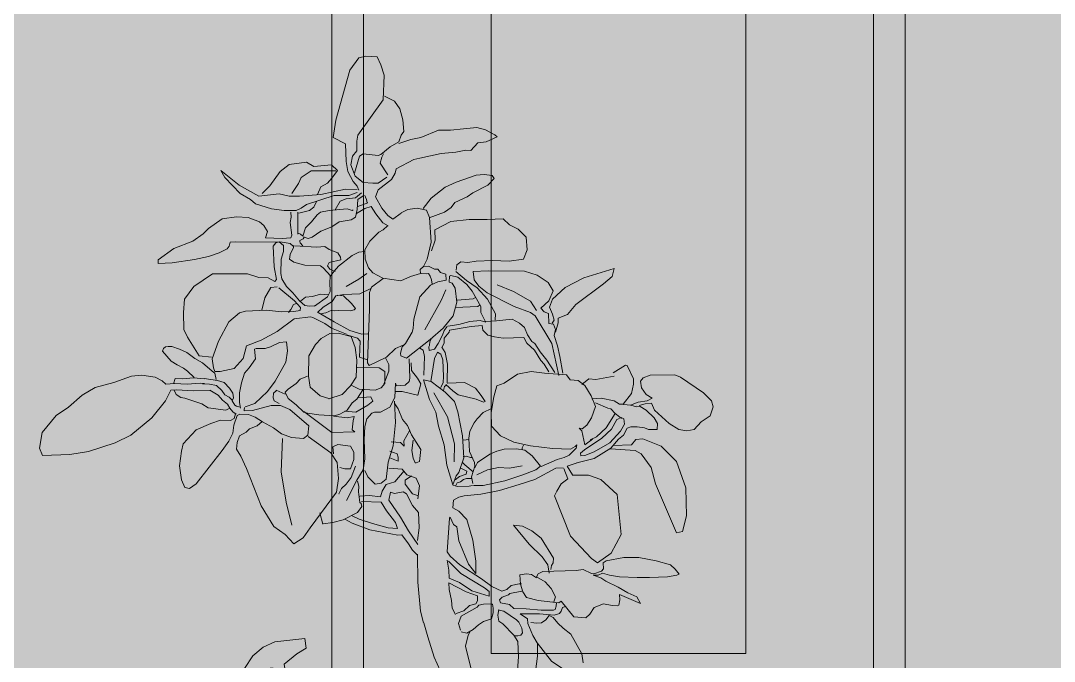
# Model space of a CAD drawing. Header units: millimetres. Extents: x -63086 to 144078, y -129912 to 13382.
# Drawn here: x 17644 to 18455, y -93627 to -93124 of the extents above; entities that cross this region are included whole.
import ezdxf

# ---------------------------------------------------------------- set-up
doc = ezdxf.new("R2010")
doc.units = ezdxf.units.MM
doc.layers.get('0').update_dxf_attribs({"lineweight": 0})
for name, color, linetype, lineweight in [('展開', 7, 'Continuous', 9), ('展開建具用', 250, 'Continuous', 9), ('観葉植物', 92, 'Continuous', 9)]:
    doc.layers.add(name, color=color, linetype=linetype, lineweight=lineweight)

# ---------------------------------------------------------------- blocks, each defined once
blk = doc.blocks.new('ベンガレンシス3（CAD素材.com）')
at = {"color": 0, "linetype": 'ByBlock', "lineweight": -2}
for points in [[(-95.39, 1385.82), (-96.68, 1388.83), (-99.7, 1392.71), (-104.01, 1400.47), (-105.3, 1408.22), (-105.86, 1422.2), (-115.44, 1427.02), (-113.37, 1440.8), (-102.34, 1480.1), (-95.45, 1489.75), (-89.94, 1491.13), (-80.97, 1490.44), (-78.22, 1484.23), (-75.46, 1475.96), (-76.15, 1456.66), (-96.14, 1429.08), (-96.83, 1424.26), (-96.83, 1416.68), (-100.28, 1412.54), (-101.65, 1405.65), (-98.21, 1396.69), (-92, 1391.86), (-84.42, 1391.17), (-80.28, 1391.17), (-73.39, 1396)], [(-75.14, 1459.49), (-67.39, 1455.61), (-63.08, 1449.58), (-60.92, 1440.97), (-60.06, 1431.92), (-62.22, 1428.9), (-63.94, 1423.73), (-70.83, 1419.85), (-78.16, 1413.82), (-80.31, 1412.96), (-91.94, 1414.25), (-94.96, 1412.53), (-98.84, 1399.17)], [(-63.94, 1422.44), (-54.46, 1425.45), (-46.71, 1427.18), (-32.92, 1432.78), (-23.44, 1432.78), (-13.1, 1434.07), (-2.76, 1434.93), (4.13, 1433.21), (11.46, 1429.33), (13.18, 1427.61), (4.56, 1423.73), (-1.9, 1422.87), (-7.5, 1416.84), (-11.38, 1417.27), (-19.13, 1415.55), (-30.76, 1414.68), (-47.57, 1410.81), (-52.31, 1409.94), (-66.09, 1402.62), (-66.96, 1399.17), (-69.68, 1394.1), (-80.29, 1386.02), (-82.31, 1380.63), (-77.3, 1371.6), (-72.56, 1366), (-68.68, 1362.98), (-62.22, 1367.72)], [(-72.56, 1397.88), (-78.59, 1406.93), (-77.3, 1411.67), (-76, 1414.25)], [(-171.22, 1383.23), (-165.19, 1389.26), (-157, 1400.47), (-150.11, 1406.07), (-136.32, 1407.79), (-130.72, 1404.34), (-116.93, 1405.64), (-112.19, 1401.33), (-116.5, 1395.3), (-119.95, 1391.42), (-125.12, 1388.4), (-127.7, 1382.37)], [(-96.68, 1386.25), (-105.73, 1386.68), (-125.12, 1382.37), (-141.92, 1381.08), (-150.11, 1381.08), (-157.86, 1382.8), (-173.8, 1381.08), (-189.31, 1389.7), (-203.53, 1401.33), (-200.52, 1395.73), (-188.45, 1383.23), (-180.27, 1378.49), (-176.39, 1375.05), (-163.89, 1371.17), (-153.98, 1369.88), (-144.51, 1369.88), (-140.63, 1371.6), (-136.32, 1374.62), (-114.78, 1381.51), (-103.15, 1381.51), (-96.68, 1384.09)], [(-147.95, 1383.23), (-142.78, 1390.99), (-140.63, 1395.73), (-132.87, 1400.9), (-113.49, 1400.9)], [(-44.9, 1371.27), (-38.71, 1379.62), (-27.67, 1388.23), (-19.05, 1392), (-3.16, 1397.66), (3.03, 1398.2), (9.22, 1397.39), (10.84, 1394.97), (5.99, 1389.85), (-5.86, 1383.66), (-10.43, 1380.69), (-20.13, 1376.12), (-22.82, 1372.08), (-28.21, 1368.58), (-40.05, 1364)], [(-138.91, 1349.2), (-135.03, 1347.9), (-132.01, 1348.77), (-125.12, 1353.5), (-116.5, 1356.95), (-110.9, 1360.83), (-101.42, 1362.55), (-97.98, 1364.71), (-96.68, 1370.74), (-96.25, 1378.49), (-91.08, 1381.94)], [(-113.92, 1370.31), (-110.04, 1377.2), (-105.3, 1378.92), (-97.98, 1379.79), (-93.24, 1383.66)], [(-88.85, 1375.89), (-89.39, 1378.58), (-90.2, 1380.2), (-90.47, 1381.27)], [(-128.57, 1376.77), (-130.72, 1372.46), (-134.17, 1369.88), (-142.35, 1367.72)], [(-139.34, 1349.63), (-137.18, 1356.09), (-132.44, 1360.83), (-128.13, 1366.43), (-125.55, 1368.58), (-118.66, 1369.88), (-104.44, 1371.17), (-100.56, 1369.88), (-99.7, 1370.31)], [(-72.43, 1357.85), (-76.47, 1360.27), (-82.12, 1367.27), (-85.62, 1372.93), (-90.74, 1371.31), (-97.2, 1367.54)], [(-88.31, 1375.89), (-96.12, 1372.93)], [(-72.91, 1357.81), (-76.14, 1354.58), (-79.64, 1352.69), (-86.64, 1345.69), (-90.68, 1338.96), (-90.41, 1331.69), (-87.72, 1324.69), (-84.48, 1320.92), (-76.41, 1316.61), (-62.4, 1314.72), (-54.86, 1317.95), (-47.06, 1320.38), (-47.32, 1323.61), (-44.63, 1325.76), (-41.67, 1331.69), (-38.71, 1344.88), (-39.79, 1364.27), (-42.21, 1370.19), (-49.48, 1371.54), (-57.02, 1370.73), (-62.13, 1368.04)], [(-146.54, 1341.57), (-149.23, 1343.99), (-155.43, 1345.07), (-192.05, 1345.34), (-196.36, 1345.07), (-197.16, 1341.84), (-198.78, 1339.69), (-204.99, 1336.59), (-213.32, 1333.76), (-224.36, 1331.34), (-241.86, 1328.65), (-252.9, 1328.11), (-252.9, 1331.07), (-240.52, 1339.96), (-225.71, 1345.88), (-217.63, 1351.53), (-213.32, 1355.57), (-202.55, 1363.38), (-191.24, 1364.73), (-182.08, 1364.46), (-173.2, 1360.96), (-169.97, 1358), (-167, 1353.42), (-168.62, 1348.3), (-155.43, 1347.76), (-148.69, 1348.3), (-147.95, 1350.49), (-149.25, 1360.4), (-148.38, 1364.71), (-148.81, 1368.58)], [(-143.21, 1351.35), (-143.21, 1368.58)], [(-38.44, 1338.15), (-35.48, 1346.5), (-35.75, 1354.58), (-23.09, 1361.31), (-8.82, 1362.65), (5.45, 1362.65), (17.84, 1363.19), (22.96, 1358.61), (29.69, 1355.11), (35.88, 1348.92), (36.69, 1338.96), (33.73, 1331.69), (22.69, 1330.07), (9.49, 1330.61), (-3.16, 1330.07), (-9.9, 1328.99), (-15.28, 1329.53), (-18.51, 1327.11), (-19.05, 1323.07)], [(-143.07, 1351.94), (-141.18, 1351.31), (-139.6, 1350.04)], [(-138.34, 1348.99), (-138.97, 1347.63), (-141.6, 1346.15), (-141.6, 1345.42), (-141.29, 1344.36), (-139.18, 1342.16)], [(-130.38, 1294.99), (-134.15, 1294.72), (-137.65, 1295.26), (-141.96, 1299.03), (-147.08, 1305.22), (-152.19, 1310.07), (-155.69, 1316.26), (-156.5, 1320.3), (-156.23, 1331.61), (-154.35, 1337.53), (-154.35, 1342.38), (-157.85, 1345.34), (-160.54, 1344.53), (-162.7, 1341.84), (-161.89, 1325.68), (-160, 1315.72), (-161.35, 1314.11), (-166.47, 1317.07), (-173.74, 1317.34), (-182.62, 1320.03), (-210.09, 1320.03), (-224.9, 1310.07), (-232.17, 1300.1), (-232.98, 1289.87), (-232.71, 1276.41), (-229.75, 1270.48), (-220.59, 1255.67), (-210.9, 1254.6)], [(-117.46, 1318.14), (-123.38, 1324.88), (-125.54, 1326.49), (-137.65, 1327.03), (-146.27, 1329.18), (-149.77, 1331.61), (-149.23, 1335.38), (-146.54, 1340.76), (-146.54, 1342.38)], [(-113.96, 1321.91), (-118, 1323.8), (-119.88, 1326.49), (-118.54, 1328.92), (-109.38, 1331.07), (-109.65, 1333.22), (-111.8, 1336.72), (-118.54, 1339.15), (-122.04, 1341.57), (-128.23, 1341.03), (-145.73, 1342.11)], [(-130.11, 1294.72), (-119.88, 1301.99), (-117.73, 1306.3), (-118, 1313.3), (-117.73, 1317.88), (-114.77, 1322.18), (-111.26, 1326.22), (-100.49, 1334.57), (-95.38, 1336.99), (-90.8, 1337.53)], [(-44.7, 1325.63), (-40.66, 1326.17), (-36.08, 1323.74), (-33.39, 1323.74), (-31.24, 1321.05), (-27.2, 1319.71), (-26.93, 1315.13), (-33.39, 1313.78), (-39.05, 1311.09), (-47.39, 1301.93), (-52.24, 1284.43), (-52.78, 1277.16), (-53.59, 1274.2), (-58.7, 1265.31), (-61.4, 1262.89), (-62.74, 1257.77), (-62.47, 1255.62), (-57.9, 1254), (-39.32, 1268.54), (-29.08, 1277.43), (-21.27, 1287.12), (-18.58, 1297.89), (-19.66, 1308.93), (-22.08, 1312.7), (-24.51, 1313.51), (-24.24, 1318.36), (-23.16, 1318.9), (-17.77, 1317.55), (-10.5, 1311.63), (-6.46, 1306.51), (0.27, 1294.39), (0.27, 1289.82), (3.77, 1282.81)], [(61.63, 1240.32), (55.98, 1265.37), (43.05, 1287.18), (39.28, 1289.87), (26.63, 1294.45), (5.35, 1305.22), (-1.11, 1310.33), (-4.88, 1315.45), (-5.69, 1321.91), (6.16, 1322.45), (34.7, 1322.18), (44.67, 1318.95), (53.28, 1313.3), (57.05, 1306.83), (53.82, 1299.02), (47.36, 1293.1), (50.05, 1290.14), (53.55, 1289.06), (53.82, 1280.98), (57.32, 1280.71), (58.94, 1276.41), (57.86, 1271.56), (60.55, 1263.48), (62.44, 1255.13), (64.59, 1242.21)], [(56.25, 1281.41), (57.86, 1283.84), (56.52, 1288.42), (54.36, 1293.8), (56.52, 1300.26), (66.48, 1309.42), (81.29, 1316.96), (104.98, 1324.23), (103.37, 1318.04), (96.64, 1312.38), (74.83, 1295.96), (68.36, 1288.15), (61.09, 1285.18), (61.09, 1281.68), (58.94, 1274.41)], [(-105.28, 1310.24), (-95.32, 1315.9), (-89.12, 1320.48)], [(-76.26, 1316.53), (-85.41, 1309.53), (-87.03, 1305.49), (-87.03, 1292.29), (-88.65, 1250.29), (-87.3, 1248.13), (-73.57, 1254.6), (-66.57, 1261.6), (-60.64, 1264.02)], [(-37.75, 1311.95), (-38.29, 1315.45), (-39.37, 1318.14), (-40.71, 1320.3), (-42.6, 1320.03), (-46.37, 1320.3)], [(-19.12, 1321.86), (-10.77, 1314.86), (-2.43, 1309.2), (5.65, 1300.32), (11.85, 1288.74), (11.58, 1283.62)], [(-158.12, 1308.99), (-145.73, 1299.03), (-141.15, 1293.64), (-141.42, 1291.22), (-146.27, 1290.41), (-155.69, 1290.14), (-168.08, 1291.49), (-184.24, 1290.68), (-189.08, 1289.6), (-197.43, 1282.33), (-205.51, 1267.25), (-210.36, 1253.25), (-209.28, 1246.25), (-208.47, 1243.29), (-204.16, 1243.29), (-193.12, 1245.71), (-186.12, 1253.52), (-183.43, 1263.48), (-172.12, 1268.06), (-159.46, 1274.79), (-146, 1284.75), (-133.35, 1286.37), (-131.46, 1285.83), (-122.04, 1280.98), (-116.92, 1277.48), (-105.07, 1272.64)], [(-171.58, 1291.49), (-169.16, 1301.18), (-164.31, 1309.26), (-159.46, 1309.8)], [(-127.69, 1289.87), (-123.38, 1293.91), (-116.38, 1298.49), (-113.42, 1302.8), (-107.23, 1303.87), (-94.57, 1304.41), (-85.41, 1308.72)], [(-27.2, 1307.66), (-30.64, 1299.04), (-43.57, 1276.2)], [(44.12, 1291.23), (39.38, 1298.56), (26.02, 1306.31), (13.1, 1311.48)], [(-141.15, 1298.76), (-137.11, 1301.72), (-131.73, 1302.26), (-125.54, 1304.14), (-119.07, 1303.6)], [(-112.29, 1303.29), (-107.41, 1302.78), (-101.02, 1296.73), (-97.99, 1292.86), (-99, 1291.85), (-102.19, 1291), (-111.62, 1291.34), (-114.31, 1291.17), (-116.67, 1291.68), (-121.38, 1289.49), (-125.59, 1288.82)], [(-3.77, 1301.61), (-5.56, 1300.56), (-18.29, 1299.51)], [(-150.58, 1289.87), (-148.69, 1292.02), (-146.54, 1296.06), (-144.39, 1296.87)], [(-88.38, 1272.91), (-92.95, 1272.64), (-102.38, 1275.6), (-114.77, 1282.33), (-127.15, 1289.87)], [(-19.65, 1293.62), (-1.98, 1294.35), (-0.72, 1295.41)], [(-25.58, 1279.05), (-16.97, 1280.39), (-8.35, 1282.55), (-0.27, 1283.35), (4.31, 1282.28)], [(58.43, 1242.69), (52.24, 1252.39), (46.85, 1258.85), (42.81, 1265.31), (40.39, 1266.93), (36.89, 1272.31), (34.73, 1277.97), (30.7, 1281.47), (25.04, 1284.43), (12.65, 1283.08), (3.77, 1282.55)], [(-118.2, 1221.83), (-125.74, 1224.26), (-133.55, 1230.99), (-134.89, 1239.88), (-134.62, 1255.76), (-129.24, 1264.65), (-124.93, 1269.23), (-118.2, 1273.27), (-111.47, 1273.53), (-101.5, 1270.84), (-98.27, 1262.23), (-96.93, 1252.26), (-97.46, 1239.07), (-101.77, 1232.07), (-108.51, 1225.33), (-119.01, 1221.83)], [(-26.15, 1278.87), (-28.46, 1275.71), (-29.83, 1271.92), (-33.2, 1265.4), (-36.04, 1260.98), (-40.14, 1259.93), (-40.45, 1262.77), (-39.93, 1263.93), (-39.72, 1266.87), (-38.35, 1269.4)], [(-30.16, 1262.08), (-28.28, 1265.85), (-28.28, 1269.62), (-24.51, 1274.2), (-24.24, 1275.81), (-7.27, 1278.78), (1.34, 1279.58), (1.88, 1275.81), (5.92, 1272.04), (11.04, 1270.7), (17.77, 1269.62), (34.2, 1270.16), (36.35, 1265.58), (42.54, 1260.2), (47.39, 1252.12), (50.08, 1249.16), (53.85, 1243.23)], [(-184.57, 1215.79), (-177.03, 1218.21), (-167.07, 1227.64), (-161.14, 1235.72), (-152.52, 1250.79), (-151.45, 1259.68), (-151.99, 1266.68), (-157.64, 1266.14), (-164.64, 1262.91), (-168.95, 1261.57), (-175.95, 1261.57), (-177.3, 1261.03), (-176.49, 1253.49), (-181.34, 1246.22), (-185.11, 1242.18), (-187.53, 1234.64), (-188.88, 1226.56), (-188.88, 1219.02), (-188.34, 1214.71)], [(-88.53, 1252.7), (-94.92, 1254.55), (-94.42, 1267.17), (-96.44, 1269.53), (-104.85, 1272.22)], [(-207.39, 1237.07), (-208.33, 1242.23), (-210.44, 1243.7), (-217.91, 1250.33), (-224.11, 1253.69), (-230.42, 1258.32), (-236.1, 1261.06), (-241.99, 1262.95), (-245.04, 1263.16), (-247.04, 1262.84), (-248.72, 1261.58), (-249.46, 1259.48), (-242.73, 1251.48), (-238, 1248.54), (-232.84, 1246.12), (-229.69, 1243.7), (-224.53, 1238.65)], [(-44.45, 1240.58), (-43.93, 1255.09), (-44.98, 1260.25), (-47.4, 1261.61)], [(-38.93, 1235.69), (-35.97, 1253.73), (-33.54, 1258.58), (-31.12, 1256.96), (-29.5, 1252.65), (-28.97, 1239.46), (-29.23, 1234.88), (-31.12, 1230.84)], [(-30.31, 1262.61), (-27.62, 1258.31), (-25.73, 1249.15), (-26, 1235.42)], [(-104.98, 1142.09), (-96.8, 1158.03), (-92.06, 1166.21), (-90.76, 1174.83), (-91.19, 1189.91), (-90.76, 1200.25), (-89.04, 1206.28), (-85.16, 1210.59), (-83.01, 1211.45), (-78.27, 1211.45), (-70.94, 1215.33), (-67.07, 1223.09), (-66.64, 1234.29), (-65.77, 1232.13), (-58.88, 1232.56), (-55.87, 1235.58), (-55.43, 1238.16), (-55.87, 1253.24)], [(-74.39, 1254.11), (-71.81, 1248.94), (-71.81, 1243.77), (-75.68, 1233.43)], [(-54.42, 1250.1), (-54.11, 1244.31), (-49.37, 1238.21), (-46.64, 1233.69)], [(-100.82, 1232.48), (-95.17, 1229.52), (-82.51, 1228.71), (-77.94, 1230.6), (-74.97, 1234.1), (-74.97, 1243.52), (-79.28, 1246.22), (-96.78, 1246.49)], [(75.22, 1182.87), (75.75, 1185.83), (74.41, 1184.48), (70.64, 1182.33), (56.64, 1182.87), (39.4, 1185.02), (26.21, 1187.98), (15.71, 1192.83), (8.7, 1200.37), (8.44, 1211.14), (10.59, 1223.53), (13.01, 1232.15), (18.67, 1234.3), (29.17, 1241.3), (39.94, 1243.46), (50.44, 1242.11), (67.68, 1240.76), (70.37, 1236.99), (76.83, 1236.45), (81.95, 1232.42), (87.06, 1224.34), (90.29, 1215.99), (87.33, 1207.1), (83.56, 1201.18), (79.79, 1198.49), (77.64, 1199.03), (79.52, 1196.87), (81.95, 1185.83), (87.87, 1190.41)], [(104.24, 1242.28), (113.94, 1248.47), (115.28, 1248.2), (120.13, 1237.7), (120.13, 1233.39), (118.51, 1226.12), (112.05, 1217.77), (109.09, 1217.77), (105.05, 1220.47), (94.82, 1222.35), (87.55, 1222.08)], [(-211.98, 1228.55), (-225.45, 1228.28), (-238.37, 1229.08), (-242.95, 1228.82), (-246.99, 1220.47), (-257.76, 1207), (-274.19, 1193.54), (-286.57, 1187.35), (-307.58, 1180.62), (-322.12, 1178.19), (-343.66, 1177.38), (-345.81, 1183.31), (-343.93, 1195.43), (-332.89, 1208.89), (-323.19, 1215.35), (-312.42, 1224.78), (-302.19, 1230.97), (-287.65, 1234.74), (-273.65, 1239.86), (-265.57, 1240.66), (-255.07, 1239.05), (-249.68, 1236.09), (-246.72, 1233.39), (-239.99, 1233.93), (-230.02, 1233.39), (-219.79, 1234.2), (-216.56, 1233.93)], [(-240.8, 1233.66), (-239.45, 1237.97), (-233.79, 1237.7), (-225.18, 1238.51), (-216.56, 1237.7)], [(-218.05, 1233.86), (-212.67, 1233.53), (-206.95, 1232.35), (-202.74, 1228.48), (-200.55, 1225.11), (-197.02, 1223.26), (-194.66, 1220.9)], [(-206.34, 1236.34), (-216.64, 1237.81)], [(-188.56, 1215.35), (-191.25, 1216.16), (-192.6, 1216.97), (-194.75, 1220.47), (-193.67, 1222.62), (-194.21, 1226.39), (-196.9, 1230.43), (-200.94, 1234.74), (-206.33, 1236.35)], [(-135.56, 1239.75), (-141.48, 1237.33), (-144.45, 1234.1), (-150.91, 1229.52), (-153.06, 1227.1), (-150.91, 1222.25), (-144.45, 1217.14), (-138.52, 1211.48), (-135.56, 1210.67), (-126.67, 1209.33), (-114.56, 1208.52), (-110.25, 1209.87), (-104.59, 1213.1), (-100.55, 1218.75), (-97.05, 1221.71), (-92.21, 1228.98)], [(-67.07, 1227.82), (-61.47, 1227.82), (-49.4, 1224.81), (-48.97, 1224.81), (-46.82, 1233.86)], [(-21.69, 1154.37), (-26.27, 1169.98), (-28.43, 1185.87), (-32.73, 1200.41), (-34.89, 1211.45), (-40.01, 1221.42), (-44.58, 1236.76), (-38.66, 1235.69), (-27.62, 1227.07), (-20.35, 1219.8), (-17.66, 1211.72), (-13.89, 1192.87), (-13.08, 1175.64), (-16.85, 1164.06), (-19, 1161.37), (-21.69, 1154.37)], [(-26.29, 1232.96), (-28.14, 1231.61), (-28.98, 1228.42)], [(-27.08, 1233.26), (-21.69, 1228.15), (-17.39, 1225.19), (-3.38, 1221.69), (2.54, 1219.26), (3.89, 1219.8), (0.66, 1224.65), (-3.92, 1230.3), (-12.54, 1234.88), (-25.46, 1234.34), (-26.27, 1234.88)], [(79.5, 1233.33), (85.1, 1237.64), (90.7, 1237.21), (104.92, 1239.79)], [(117.71, 1216.97), (123.9, 1219.39), (130.9, 1220.47), (134.94, 1222.35), (130.09, 1225.31), (126.32, 1230.7), (125.79, 1235.81), (127.67, 1238.51), (133.32, 1240.66), (152.71, 1240.93), (157.02, 1239.05), (175.06, 1226.66), (181.26, 1220.47), (182.6, 1215.62), (180.45, 1208.62), (173.18, 1203.77), (167.79, 1197.85), (162.14, 1196.77), (155.67, 1197.85), (148.13, 1202.69), (136.56, 1212.93), (134.4, 1218.58), (129.29, 1218.04), (124.71, 1216.7)], [(-191.52, 1209.97), (-194.21, 1211.85), (-196.64, 1214.54), (-199.6, 1212.93), (-213.6, 1214.81), (-218.45, 1218.04), (-231.91, 1222.35), (-235.14, 1222.89), (-238.64, 1225.31), (-240.26, 1228.82)], [(-212.33, 1228.81), (-205.77, 1224.77), (-202.4, 1220.9), (-198.53, 1217.87), (-196.68, 1214.68)], [(-153.23, 1225.67), (-160.13, 1228.69), (-160.13, 1228.26), (-162.28, 1226.53), (-162.71, 1222.65), (-161.85, 1220.5), (-157.97, 1218.35)], [(-36.59, 1226.66), (-25.82, 1207.7), (-20.22, 1186.59), (-20.65, 1172.37)], [(-192.26, 1210.09), (-193.1, 1206.56), (-196.13, 1204.87), (-203.87, 1205.21), (-211.61, 1202.52), (-222.89, 1197.64), (-233.16, 1186.53), (-234.5, 1180.98), (-236.02, 1169.36), (-234.5, 1158.26), (-231.98, 1152.37), (-228.11, 1151.52), (-223.06, 1155.23), (-202.53, 1181.48), (-197.48, 1188.72), (-194.11, 1195.11), (-193.44, 1201.17), (-190.74, 1208.91), (-188.73, 1209.92), (-181.99, 1209.76), (-176.61, 1207.57), (-171.05, 1203.86), (-162.3, 1199.15), (-156.02, 1194.36), (-148.13, 1191.52), (-138.77, 1190.89), (-135.3, 1193.41), (-134.57, 1200.67), (-149.51, 1213.63), (-156.92, 1216.66), (-164.15, 1216.66), (-178.8, 1212.78), (-185.36, 1212.45)], [(-95.93, 1222.65), (-86.02, 1223.52), (-84.3, 1220.07), (-88.18, 1217.05), (-97.66, 1211.45), (-106.27, 1212.31)], [(-90.76, 1165.78), (-88.18, 1160.61), (-82.58, 1155.01), (-77.84, 1155.87), (-73.96, 1158.89), (-72.24, 1172.25), (-68.36, 1185.17), (-66.64, 1203.27), (-67.5, 1220.07)], [(-67.07, 1217.92), (-64.48, 1214.04), (-61.04, 1205.85), (-57.16, 1201.11), (-54.14, 1193.79), (-46.82, 1182.16), (-47.68, 1172.68), (-50.26, 1171.82), (-51.13, 1171.82), (-52.85, 1175.26), (-53.71, 1181.29), (-52.85, 1189.48)], [(86.2, 1189.77), (91.05, 1192.19), (98.59, 1199.19), (105.86, 1210.5), (102.36, 1214), (99.93, 1214.54), (90.24, 1218.85)], [(122.55, 1215.62), (117.98, 1216.97), (109.36, 1217.77)], [(-184.95, 1215.04), (-185.41, 1213.39), (-185.28, 1212.47)], [(-138.59, 1211.88), (-116.61, 1195.51), (-98.52, 1195.94), (-100.67, 1197.67), (-99.81, 1204.56), (-98.95, 1208.01), (-104.55, 1207.14), (-115.32, 1208.44)], [(-5.93, 1155.38), (-6.93, 1160.6), (-4.24, 1169.18), (-4.58, 1172.04), (-8.45, 1180.63), (-9.12, 1191.06), (-8.28, 1196.45), (-4.75, 1203.18), (-2.39, 1206.38), (2.15, 1211.26), (8.72, 1214.45)], [(122.82, 1216.16), (125.52, 1215.89), (130.09, 1212.93), (136.29, 1207), (138.98, 1202.69), (138.71, 1197.85), (131.98, 1197.85), (128.75, 1199.19), (123.09, 1200), (117.98, 1200), (115.28, 1198.92), (112.32, 1193.54), (108.28, 1190.31), (102.36, 1183.31), (89.26, 1175.08), (75.8, 1171.61)], [(110.82, 1206.46), (105.61, 1210.67)], [(-171.24, 1204.25), (-175.11, 1200.71), (-181.17, 1198.52), (-183.86, 1195.66), (-189.08, 1192.8), (-190.93, 1187.75), (-191.43, 1182.54), (-188.07, 1176.98), (-183.52, 1167.22), (-172.08, 1137.94), (-162.15, 1121.78), (-153.06, 1115.55), (-146.33, 1108.15), (-139.09, 1112.69), (-133.54, 1120.77), (-112.84, 1148.71), (-111.32, 1159.48), (-112.33, 1171.93), (-117.38, 1179.51), (-135.22, 1192.3)], [(110.44, 1207.27), (112.59, 1206.19), (113.13, 1202.16), (109.9, 1196.5), (101.55, 1187.35), (89.43, 1180.34), (81.89, 1177.38), (78.93, 1177.11), (78.66, 1179.27), (81.62, 1181.96), (95.36, 1191.12), (102.9, 1198.12), (107.21, 1205.66), (109.09, 1206.46)], [(-55.43, 1197.24), (-60.17, 1189.05), (-59.74, 1184.74), (-62.76, 1187.76), (-70.08, 1188.19)], [(-155.36, 1190.85), (-156.22, 1164.57), (-152.34, 1140.87), (-148.04, 1122.78)], [(-115.32, 1178.71), (-115.75, 1184.31), (-111.87, 1186.03), (-101.97, 1184.74), (-99.38, 1180), (-99.38, 1174.4), (-101.97, 1167.08), (-106.27, 1167.08), (-110.15, 1167.94)], [(-13.51, 1189.49), (-8.8, 1189.99)], [(33.78, 1185.45), (32.77, 1183.43), (32.77, 1182.25)], [(104.34, 1185.31), (118.56, 1185.74), (122, 1190.05), (127.6, 1190.48), (141.82, 1184.88), (153.89, 1172.82), (161.21, 1152.14), (161.64, 1130.16), (158.62, 1117.67), (153.89, 1116.81), (137.51, 1155.15), (134.07, 1168.08), (126.31, 1178.85), (121.57, 1181.43), (102.18, 1182.73)], [(-70.94, 1180.86), (-65.34, 1178.71), (-64.48, 1176.12), (-64.48, 1173.11), (-70.94, 1175.69)], [(-6.37, 1175.9), (-7.72, 1175.9), (-11.25, 1176.91), (-13.44, 1176.74)], [(-4.41, 1167.84), (-2.22, 1172.04), (7.37, 1178.44), (12.92, 1180.79), (18.81, 1182.31), (28.41, 1182.81), (34.97, 1181.64), (40.69, 1177.09), (47.26, 1169.18), (43.55, 1166.32), (33.46, 1162.28), (19.32, 1157.57), (2.32, 1153.87), (-5.42, 1153.87)], [(47.75, 1168.79), (60.37, 1174.34), (65.76, 1175.86), (69.79, 1177.71), (74.84, 1183.09)], [(-97.9, 1169.18), (-101.4, 1160.29), (-105.17, 1154.91), (-108.94, 1151.67), (-111.09, 1147.37), (-110.82, 1147.37)], [(-5.63, 1164.7), (-12.27, 1170.23), (-14.18, 1172.2)], [(-2.64, 1162.38), (5.55, 1166.25), (14.16, 1167.98), (22.78, 1167.55), (32.69, 1169.27)], [(72.32, 1162.21), (68.01, 1169.21), (76.09, 1171.63)], [(-94.64, 1145.53), (-86.89, 1145.97), (-78.27, 1145.1), (-76.98, 1149.41), (-73.96, 1154.58), (-67.07, 1156.74), (-59.74, 1165.35)], [(-71.81, 1167.51), (-61.47, 1166.65), (-57.59, 1162.34), (-50.26, 1159.75), (-47.68, 1153.72), (-48.97, 1143.38)], [(-54.14, 1161.48), (-58.88, 1158.03), (-58.88, 1155.01), (-53.28, 1147.26), (-49.4, 1145.97)], [(65.05, 1167.86), (59.13, 1167.59), (42.7, 1158.71), (30.58, 1154.67), (14.97, 1150.09), (0.31, 1147.16), (-12.77, 1145.78), (-16.81, 1144.71), (-21.12, 1142.28), (-21.65, 1136.36), (-16.81, 1133.66), (-10.61, 1127.2), (-5.92, 1110.98), (-3.61, 1094.62), (-3.61, 1084.93), (-9.27, 1092.2), (-16.81, 1110.51), (-18.42, 1121.55), (-21.12, 1123.16), (-23.81, 1129.09), (-24.09, 1128.31), (-25.95, 1101.72), (-23.76, 1098.52), (-16.18, 1091.62), (0.98, 1080.69), (8.89, 1074.63), (16.8, 1070.92), (20.67, 1072.27), (24.21, 1075.47), (30.43, 1076.65), (32.28, 1076.65)], [(-15.44, 1167.4), (-10.7, 1165.19), (-11.23, 1162.77), (-16.38, 1160.88), (-19.85, 1158.46)], [(72.03, 1162.05), (84.95, 1162.05), (94.43, 1158.6), (107.35, 1146.97), (110.37, 1115.52), (102.62, 1100.87), (91.84, 1093.11), (87.11, 1096.56), (70.73, 1114.22), (58.24, 1145.67), (59.96, 1149.55), (63.41, 1155.15), (68.58, 1159.03), (65.56, 1167.22)], [(-123.25, 1123.72), (-115.67, 1124.73), (-107.76, 1126.91), (-96.49, 1132.64), (-93.12, 1137.35), (-93.46, 1139.7), (-94.47, 1140.55), (-95.65, 1148.96), (-95.48, 1153.51), (-96.32, 1157.38)], [(-21.51, 1154.04), (-17.81, 1153.03), (-8.89, 1153.37), (-6.19, 1153.87)], [(-19.4, 1153.47), (-18.22, 1156), (-15.7, 1156.84), (-13.34, 1158.52), (-10.99, 1159.53), (-6.78, 1159.36)], [(-48.97, 1107.62), (-56.3, 1118.39), (-62.76, 1129.16), (-71.81, 1142.52), (-70.51, 1148.55), (-67.5, 1147.69), (-60.6, 1148.98), (-58.02, 1147.26), (-53.28, 1138.21), (-48.54, 1132.61), (-48.11, 1120.55), (-49.4, 1110.64)], [(-93.35, 1141.23), (-77.84, 1140.8), (-73.53, 1133.9), (-66.64, 1124.85), (-64.91, 1120.12), (-72.24, 1120.55), (-84.73, 1123.99), (-95.07, 1127.44), (-101.1, 1130.46)], [(-123.48, 1123.67), (-125.9, 1132.56)], [(-106.42, 1127.42), (-100.53, 1124.39), (-86.73, 1119), (-64.85, 1114.8), (-61.65, 1115.13), (-56.27, 1108.07), (-53.24, 1103.18), (-49.37, 1099.31)], [(54.06, 1085.18), (52.98, 1091.64), (48.4, 1097.84), (38.17, 1107.8), (26.05, 1122.88), (33.05, 1122.07), (40.32, 1118.3), (47.59, 1112.65), (57.29, 1096.76), (57.02, 1093.26), (55.94, 1091.11), (55.4, 1087.87)], [(-49.43, 1099.97), (-49.16, 1077.89), (-47.01, 1055.27), (-44.58, 1046.12)], [(-25.95, 1095.16), (-24.77, 1087.42), (-24.43, 1081.19), (-16.35, 1077.82), (-6.76, 1071.26), (6.87, 1067.05), (7.04, 1070.59), (3.34, 1073.45), (-15.34, 1084.72), (-25.1, 1094.49)], [(44.09, 1081.41), (40.05, 1084.1), (36.28, 1084.64), (30.9, 1083.84), (31.44, 1076.56), (33.32, 1070.37), (36.28, 1066.06), (45.44, 1063.64), (61.6, 1061.75), (63.48, 1063.1), (73.44, 1050.71), (82.87, 1049.91), (85.83, 1052.87), (89.33, 1057.99), (96.6, 1060.95), (103.33, 1059.6), (107.37, 1059.33), (108.72, 1059.87), (109.53, 1064.18), (109.26, 1068.22), (125.68, 1061.22), (122.72, 1066.6), (115.72, 1069.56), (108.18, 1074.14), (98.49, 1078.72), (94.45, 1081.41), (88.52, 1083.57), (92.56, 1083.57), (95.79, 1085.18), (101.45, 1083.57), (109.26, 1082.22), (122.99, 1081.68), (132.68, 1081.68), (146.96, 1082.22), (154.23, 1083.57), (156.11, 1084.37), (152.88, 1088.14), (149.11, 1091.64), (138.07, 1094.88), (124.34, 1097.3), (112.49, 1097.3), (98.76, 1094.88), (96.33, 1093.26), (96.6, 1088.41), (94.99, 1086.53), (89.06, 1084.64), (87.18, 1084.91), (80.71, 1087.87), (75.06, 1087.07), (48.94, 1086.26), (45.44, 1084.64), (44.09, 1082.22), (50.82, 1078.18), (55.67, 1073.06), (58.9, 1066.6), (57.56, 1062.56)], [(-18.89, 1053.43), (-12.96, 1055.58), (-8.65, 1059.62), (-3.54, 1060.97), (-2.19, 1063.39), (-2.19, 1067.16), (-11.08, 1070.39), (-24.81, 1077.39), (-24.54, 1072.28), (-22.66, 1063.66), (-22.12, 1057.47), (-19.43, 1052.62)], [(32.51, 1070.91), (23.09, 1069.03), (22.01, 1067.95), (17.17, 1066.33), (15.01, 1064.18), (15.82, 1061.75), (22.82, 1060.41), (26.32, 1057.45), (36.01, 1057.18), (47.59, 1056.1), (57.29, 1056.1), (58.63, 1056.64), (59.44, 1059.06), (59.71, 1062.02)], [(-15.69, 1040.21), (-17.03, 1045.6), (-15.15, 1051.25), (-2.49, 1058.25), (-1.15, 1059.87), (2.36, 1060.68), (8.82, 1060.95)], [(-15.15, 1039.14), (-10.57, 1038.06), (-5.72, 1040.75), (-1.41, 1044.52), (2.44, 1047.18), (8.82, 1049.1), (10.16, 1053.95), (10.16, 1057.72), (9.63, 1060.68), (8.28, 1060.68)], [(14.39, 1056.57), (13.71, 1052.19), (14.55, 1047.31), (17.75, 1045.29), (26.34, 1036.37), (29.36, 1031.32), (29.87, 1019.54), (29.03, 1008.43), (26.84, 997.66), (23.47, 987.73), (16.41, 977.64), (10.85, 977.97), (7.15, 979.49), (0.75, 992.61), (-3.45, 999.85), (-6.65, 1007.59), (-11.7, 1027.79), (-9.51, 1036.37), (-7.66, 1039.74)], [(14.18, 1056.13), (18.38, 1055.12), (28.31, 1048.39), (30.17, 1046.54), (32.52, 1041.99), (33.03, 1038.29), (31.85, 1036.44), (29.32, 1035.77), (26.46, 1035.77)], [(66.71, 1058.79), (64.56, 1057.99), (63.48, 1055.29), (62.13, 1053.41), (57.83, 1052.06), (46.52, 1053.14), (31.17, 1053.14), (37.09, 1049.1), (37.36, 1045.6), (41.13, 1036.17), (44.63, 1030.25), (55.94, 1015.98), (64.83, 1010.05)], [(80.71, 1014.63), (79.64, 1021.63), (71.02, 1037.25), (65.1, 1041.83), (60.79, 1045.87), (57.02, 1050.18), (54.06, 1051.79), (51.36, 1048.56), (47.86, 1046.14), (44.36, 1045.87), (39.52, 1046.41)], [(-44.23, 1046.14), (-41.27, 1035.1), (-36.15, 1019.21), (-31.57, 1008.71), (-31.3, 1004.4), (-28.88, 1001.44), (-26.73, 996.86)], [(-158.77, 983.85), (-161.78, 995.92), (-162.64, 1010.56), (-164.8, 1010.56), (-174.28, 1002.38), (-179.88, 1004.53), (-185.05, 1010.13), (-178.59, 1020.04), (-170.4, 1026.94), (-161.35, 1031.24), (-137.66, 1033.83), (-136.79, 1026.07), (-144.12, 1021.77), (-154.03, 1013.58), (-152.74, 1005.39), (-153.6, 994.19), (-154.03, 980.84), (-133.35, 968.34), (-131.19, 967.91), (-131.19, 972.22), (-128.18, 972.22), (-128.61, 968.77), (-127.75, 960.59)], [(73.87, 1005.81), (70.1, 971.07), (64.99, 955.99), (56.91, 943.07), (52.33, 940.11), (49.37, 944.41), (45.6, 959.23), (42.64, 1003.92), (44.79, 1019.81), (44.79, 1029.51)]]:
    blk.add_lwpolyline(points, dxfattribs=at)

msp = doc.modelspace()

# ---------------------------------------------------------------- hatches: boundary and pattern name
at = {"layer": '展開', "ltscale": 10, "true_color": 0xfffefa}
h = msp.add_hatch(color=7, dxfattribs=at)
h.dxf.hatch_style = 1
h.paths.add_polyline_path([(20788.2131, -92296.1699), (17588.2131, -92296.1699), (17588.2131, -92546.1699), (17588.2131, -94586.1699), (20788.2131, -94586.1699), (20788.2131, -93746.1699), (20338.2131, -93746.1699), (20338.2131, -92546.1699), (20788.2131, -92546.1699)])
h.paths.add_polyline_path([(20188.2131, -92546.1699), (20188.2131, -93746.1699), (18488.2131, -93746.1699), (18488.2131, -92546.1699)], flags=16)
h.paths.add_polyline_path([(18338.2131, -92546.1699), (18338.2131, -93746.1699), (17888.2131, -93746.1699), (17888.2131, -92546.1699)], flags=16)
h.paths.add_polyline_path([(18313.2131, -93721.1699), (17913.2131, -93721.1699), (17913.2131, -92571.1699), (18313.2131, -92571.1699)], flags=0)
h.paths.add_polyline_path([(18213.2131, -92671.1699), (18213.2131, -93621.1699), (18013.2131, -93621.1699), (18013.2131, -92671.1699)], flags=0)
h.paths.add_polyline_path([(20188.2131, -92546.1699), (18488.2131, -92546.1699), (18488.2131, -93746.1699), (20188.2131, -93746.1699)], flags=0)
at = {"layer": '展開', "ltscale": 10, "true_color": 0xffffff}
h = msp.add_hatch(color=7, dxfattribs=at)
h.dxf.hatch_style = 1
h.paths.add_polyline_path([(18313.2131, -92571.1699), (17913.2131, -92571.1699), (17913.2131, -93721.1699), (18313.2131, -93721.1699)], flags=17)
h.paths.add_polyline_path([(18213.2131, -92671.1699), (18213.2131, -93621.1699), (18013.2131, -93621.1699), (18013.2131, -92671.1699)], flags=16)
h.paths.add_polyline_path([(18313.2131, -92546.1699), (17913.2131, -92546.1699), (17913.2131, -92571.1699), (18313.2131, -92571.1699)], flags=17)
h.paths.add_polyline_path([(18338.2131, -92546.1699), (18313.2131, -92546.1699), (18313.2131, -92571.1699), (18313.2131, -93721.1699), (17913.2131, -93721.1699), (17913.2131, -92571.1699), (17913.2131, -92546.1699), (17888.2131, -92546.1699), (17888.2131, -93746.1699), (18338.2131, -93746.1699)])
at = {"layer": '展開', "ltscale": 10}
h = msp.add_hatch(color=256, dxfattribs=at)
h.dxf.hatch_style = 1
h.set_gradient(color1=(122, 175, 223), name='CYLINDER')
h.paths.add_polyline_path([(18213.2131, -92671.1699), (18013.2131, -92671.1699), (18013.2131, -93621.1699), (18213.2131, -93621.1699)])

# ---------------------------------------------------------------- linework, layer by layer
at = {"layer": '展開建具用', "ltscale": 10}
for p, q in [((17888.2131, -92546.1699), (17888.2131, -93746.1699)), ((17913.2131, -92546.1699), (17913.2131, -93721.1699)), ((18313.2131, -92546.1699), (18313.2131, -93721.1699)), ((18338.2131, -92546.1699), (18338.2131, -93746.1699)), ((18013.2131, -92671.1699), (18013.2131, -93621.1699)), ((18213.2131, -92671.1699), (18213.2131, -93621.1699)), ((18013.2131, -93621.1699), (18213.2131, -93621.1699))]:
    msp.add_line(p, q, dxfattribs=at)

# ---------------------------------------------------------------- block references
at = {"layer": '観葉植物', "ltscale": 10}
msp.add_blockref('ベンガレンシス3（CAD素材.com）', (18004.8447, -94643.0733), dxfattribs=at)

doc.saveas('drawing.dxf')
